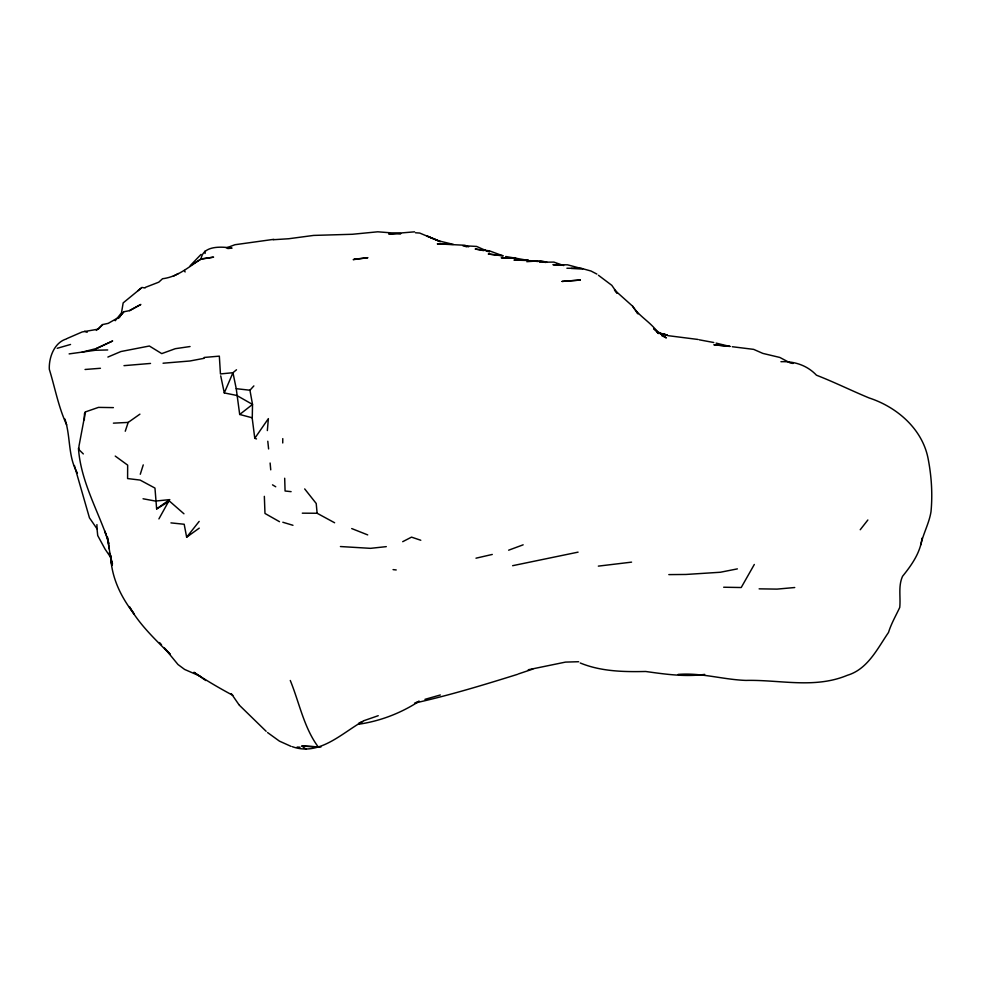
<?xml version="1.0" encoding="UTF-8"?>
<svg xmlns="http://www.w3.org/2000/svg" width="981" height="981" viewBox="0 0 981 981"><rect width="100%" height="100%" fill="white"/><g stroke="black" fill="none" stroke-linecap="round" stroke-linejoin="round"><path stroke-width="1.47" d="M282.736 442.971L282.773 438.617M84.354 419.782L84.464 413.663L85.421 411.91L98.468 407.385L113.391 407.618M256.495 438.924L254.778 438.311L252.252 418.519L252.522 404.43L249.947 390.23L253.871 385.913M267.347 430.585L268.377 418.617L254.778 438.311M143.054 498.765L155.476 501.07L169.615 499.623L158.91 518.9M85.421 411.91L78.995 446.036L78.921 449.605L83.324 453.933M678.104 674.425C701.17 672.5 723.267 679.686 746.185 680.422L747.277 680.385C780.839 679.858 814.929 688.821 847.302 675.308C867.695 669.263 877.382 648.662 888.516 632.438C891.226 623.634 895.886 615.712 899.749 607.423C900.791 596.975 898.069 586.27 902.532 576.325C911.57 565.166 920.35 552.793 922.03 538.128M920.779 544.86C923.293 533.419 929.117 523.339 930.994 511.751C932.71 493.97 931.484 475.908 928.063 458.397C922.263 428.82 896.855 406.98 869.154 397.967C851.361 390.61 834.439 382.185 816.45 375.196C807.167 365.324 794.303 361.118 780.95 361.707M140.283 474.264L143.251 464.884M125.261 431.235L128.18 422.419L139.915 414.154M145.421 287.347L158.787 282.172L162.527 278.739C177.806 276.863 188.855 266.918 201.031 258.923C203.165 245.127 221.853 246.623 232.056 248.119L227.764 248.561M204.134 357.464L219.339 356.14L220.443 373.933L232.963 372.706L236.237 388.684L239.695 414.473L252.522 404.43L236.777 395.453L224.293 392.927L232.963 372.706L236.495 369.776M754.315 564.467L741.219 587.521L723.671 587.227M860.227 529.74L867.854 519.991M118.321 318.384L123.79 311.774L129.087 310.732L140.835 304.453L129.651 310.707M115.231 320.726L121.485 312.841L123.165 302.896L140.884 288.377M170.939 522.885L184.183 524.259L186.648 537.196L199.168 521.402M118.407 318.163L123.79 311.774M119.94 316.691L108.204 323.362L102.649 324.564L98.345 329.125L82.159 331.958L67.248 338.433M201.031 254.41L190.216 265.655L201.056 259.168L213.588 257.145L201.031 258.923M96.359 330.425L102.649 324.564M137.818 290.781L141.865 287.445L145.127 287.973M186.648 537.196L199.253 528.134M115.231 456.079L127.665 465.129L127.591 478.556L140.099 480.077L154.961 488.072L156.641 508.918L169.615 499.623M156.641 508.918L169.468 501.119L183.95 513.786M292.289 746.676C319.168 756.351 341.29 733.58 362.823 721.366L358.972 723.034M173.208 276.274L178.309 273.527M402.7 541.684L411.53 537.134L420.788 540.261M96.199 348.709L112.643 340.983L95.782 348.684L82.097 352.154M107.885 357.059L120.921 351.529L149.37 346.011L161.742 353.614L175.329 348.684L190.056 346.538M415.736 702.629L419.267 701.194C400.726 713.236 380.174 721.17 358.249 724.285M226.341 247.935L234.95 244.723L273.797 239.339M508.636 550.194L523.155 544.823M363.51 720.814L378.237 715.701M518.36 673.947L532.855 669.079M517.453 674.364C483.412 684.996 449.445 695.345 414.558 703.107M57.217 348.292L70.546 344.466M424.932 699.355L440.334 694.977M578.079 552.144L512.622 565.694M475.993 558.189L492.278 554.449M737.381 568.882L720.336 572.254L685.927 574.461L668.821 574.608M204.183 358.298L189.909 360.996L163.054 363.215M273.209 239.732L288.733 238.739L313.626 235.415L352.387 234.275L377.759 231.798L400.714 233.613M528.269 669.753L565.51 662.101L578.631 661.721M631.568 562.138L598.349 566.123M69.124 353.896L95.304 350.278L107.702 349.947M123.986 365.655L150.522 363.436M306.047 749.202L301.952 746.038L320.922 747.044M386.293 546.638L370.524 548.342L340.419 546.54M100.442 368.28L85.053 369.481M794.733 587.521L777.026 589.115L759.122 588.845M414.558 231.835L388.77 233.993L400.64 233.686M704.714 674.401C684.946 677.049 665.216 674.217 645.657 671.482C623.658 671.973 600.863 671.495 580.237 662.984M526.748 261.682L540.813 260.75L547.202 262.368M113.404 423.154L128.18 422.419M539.476 262.234L553.897 262.099L563.67 265.557M515.258 257.721L501.23 257.77L515.871 258.236L528.796 260.529M528.146 260.051L513.97 260.063L525.841 260.443M302.295 513.173L317.121 513.259L334.619 522.763M566.908 268.23L581.684 268.438L591.028 271.026L596.877 274.079M571.224 268.414L582.739 268.892L567.558 264.821L552.928 264.662L558.753 265.311M297.133 747.056L300.076 747.203M301.952 746.038L315.085 746.737M462.725 245.679L476.631 246.439L485.816 250.523L482.946 249.983M415.503 232.779L419.684 233.049L440.359 241.669L427.213 236.114L438.924 240.909L453.394 244.404L437.33 243.864L464.859 245.262L468.648 246.844M732.255 346.722L753.666 349.371L762.85 353.405L779.797 357.44L790.33 363.007L793.102 363.448M729.876 346.268L713.886 344.772L729.938 346.465L716.118 343.117M537.796 261.486L529.998 260.664M393.062 569.618L396.214 569.949M291.112 491.653L285.079 491.003L284.686 478.238M502.64 255.6L488.28 254.03L503.155 255.931L489.494 250.854L475.184 249.039L483.719 250.633M236.237 388.684L249.947 390.23M698.018 339.463L667.656 335.612M543.29 262.086L545.877 262.467M505.681 256.519L515.871 258.236M486.576 251.173L489.421 251.7M699.208 339.806L713.776 342.516M556.742 264.183L562.285 265.287M659.796 333.528L667.055 334.999L657.356 332.436M659.637 333.233L667.055 334.999M239.695 414.473L252.227 417.796M464.111 246.072L466.882 246.856M487.079 250.891L489.593 251.602M282.822 522.248L292.963 525.289M66.659 338.874C54.274 342.381 48.756 357.525 49.32 369.334C55.046 387.863 58.468 407.25 66.683 424.847M205.802 680.532L193.919 672.292C206.55 680.581 219.572 688.27 232.828 695.321M351.713 528.563L367.703 534.903M84.624 331.284L87.137 332.301M199.891 676.068L184.624 669.447L177.978 664.505L165.323 649.079M290.989 746.333L279.413 741.121L267.531 732.525M661.709 335.637L666.381 337.918L653.689 328.61L658.423 333.515M279.487 521.684L264.98 513.455L264.343 496.349M272.51 484.847L275.735 486.784M598.459 275.281L611.813 285.336L616.939 292.718M637.613 313.356L632.598 306.182L614.474 289.971L616.988 293.196M632.598 306.182C639.416 316.838 651.629 322.577 658.447 333.442M239.413 705.265L266.145 731.299M318.531 747.326C303.975 728.049 299.377 702.69 290.278 680.471M159.56 642.58L161.509 644.738M164.428 647.975L170.289 654.462C155.439 639.673 139.768 624.958 129.308 606.589L134.164 614.032C121.092 597.294 111.454 577.699 110.718 556.141L111.859 565.412L107.272 536.595M304.686 488.918L316.213 503.486L317.121 513.259M636.51 311.786L637.993 313.908M231.332 693.677L239.094 704.898M110.988 557.833L105.077 549.139L97.72 535.552L97.021 528.808L89.455 517.845L74.397 465.534M111.245 556.534L109.271 552.781L112.325 562.775M77.401 473.014C67.799 456.717 70.828 436.717 64.905 419.034M184.367 270.437L185.115 271.97M111.675 561.242L112.508 563.965M220.725 375.87L224.293 392.927M107.873 539.268L108.744 543.486L104.832 531.101L106.144 534.952C95.709 506.466 80.565 479.12 78.443 448.207M107.272 536.423L109.32 549.029M204.845 251.21L205.103 253.478M267.788 441.242L268.61 448.942M270.118 463.02L270.744 469.838M96.923 524.602L97.021 528.808M354.791 259.168L353.221 259.646L367.9 257.684L354.791 259.168M580.311 280.051L562.101 281.424L580.311 280.051"/></g></svg>
